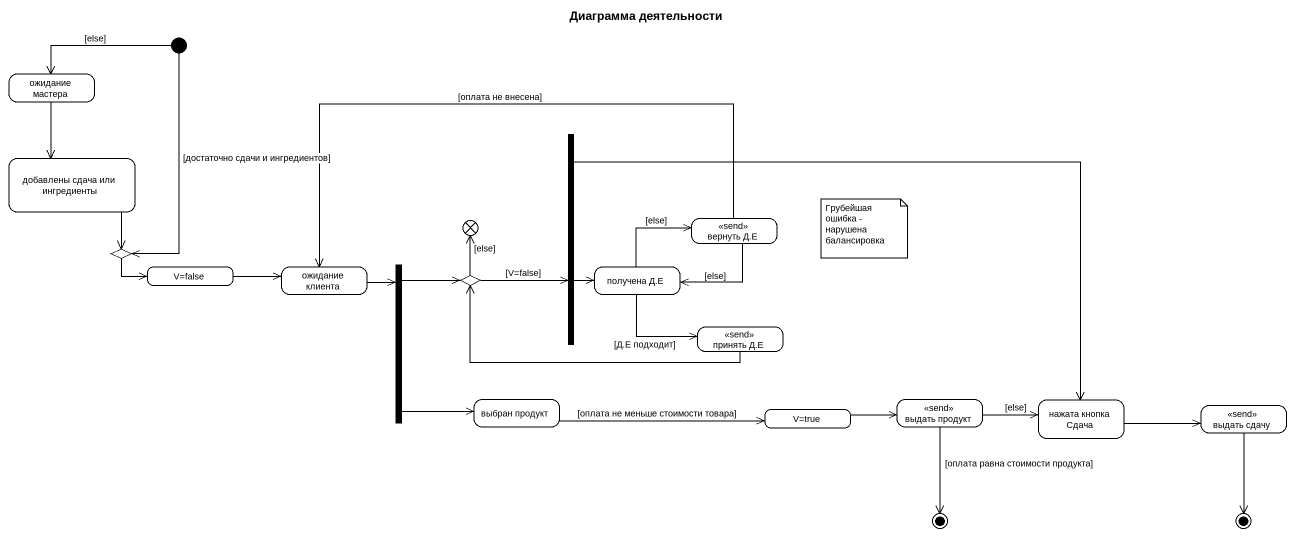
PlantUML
@startuml
title Диаграмма деятельности
hide empty description
state "ожидание мастера" as ожидание_мастера
state "добавлены сдача или ингредиенты" as добавлены_сдача_или
state fork1 <<fork>>
state flowfinal1 <<end>>
state "вернуть Д.Е" as вернуть_Д_Е <<send>>
state choice1 <<choice>>
state "V=false" as V_false
state "ожидание клиента" as ожидание_клиента
state fork2 <<fork>>
state choice2 <<choice>>
state "получена Д.Е" as получена_Д_Е
state "принять Д.Е" as принять_Д_Е <<send>>
state "выбран продукт" as выбран_продукт
state "выдать продукт" as выдать_продукт <<send>>
state "нажата кнопка Сдача" as нажата_кнопка_Сдача
state "V=true" as V_true
state "выдать сдачу" as выдать_сдачу <<send>>
state final1 <<end>>
state final2 <<end>>
[*] -left-> ожидание_мастера : [else]
[*] --> choice1 : [достаточно сдачи и ингредиентов]
ожидание_мастера --> добавлены_сдача_или
добавлены_сдача_или --> choice1
fork1 --> получена_Д_Е
fork1 -right-> нажата_кнопка_Сдача
вернуть_Д_Е -left-> ожидание_клиента : [оплата не внесена]
вернуть_Д_Е -left-> получена_Д_Е : [else]
choice1 -right-> V_false
V_false -right-> ожидание_клиента
ожидание_клиента --> fork2
fork2 -up-> choice2
fork2 -right-> выбран_продукт
choice2 -right-> fork1 : [V=false]
choice2 -up-> flowfinal1 : [else]
получена_Д_Е -right-> вернуть_Д_Е : [else]
получена_Д_Е -right-> принять_Д_Е : [Д.Е подходит]
принять_Д_Е -left-> choice2
выбран_продукт -right-> V_true : [оплата не меньше стоимости товара]
выдать_продукт -right-> нажата_кнопка_Сдача : [else]
выдать_продукт --> final1 : [оплата равна стоимости продукта]
нажата_кнопка_Сдача -right-> выдать_сдачу
V_true -right-> выдать_продукт
выдать_сдачу --> final2
note as N1
  Грубейшая ошибка -
  нарушена балансировка
end note
@enduml
